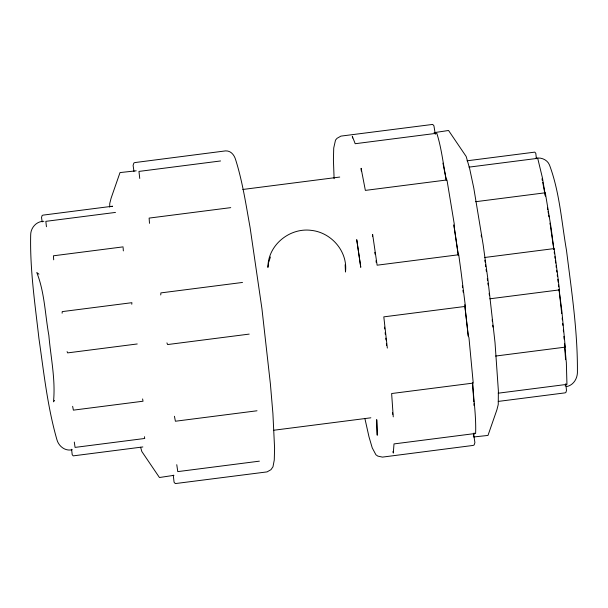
<?xml version="1.0" encoding="UTF-8"?>
<svg xmlns="http://www.w3.org/2000/svg" width="608" height="608" viewBox="0 0 608 608"><rect width="100%" height="100%" fill="white"/><g stroke="black" fill="none" stroke-linecap="round" stroke-linejoin="round"><path stroke-width="0.91" d="M109.714 207.123L109.752 203.475L111.104 198.185L120.012 172.573L136.207 170.818M62.122 313.188L62.244 311.608L131.898 302.685L131.776 304.266M160.732 294.956L160.9 292.896L242.508 282.446M372.476 236.482L372.636 234.422L377.127 265.194L458.736 254.744L461.069 271.875L465.416 306.402L383.808 316.859L387.334 348.088M474.103 432.949L473.89 435.7L474.901 442.616L474.149 444.95L473.146 445.428L382.447 457.11L377.842 456.122L375.904 454.761L372.225 447.845L368.972 436.757L364.868 418.403M565.82 383.671L566.474 390.518L565.881 392.479L565.083 392.859L498.256 401.417M268.5 263.849L267.908 267.414C267.839 245.054 289.803 227.293 311.623 230.409C331.626 232.689 347.981 251.72 345.466 272.027L345.154 264.723M268.797 262.063L270.416 256.964M473.336 436.453L473.64 434.674M565.25 386.141L565.524 384.537M54.614 400.376L53.481 401.842C55.708 379.787 50.753 357.398 48.853 335.388C45.083 314.534 44.642 292.197 36.754 272.49L38.958 274.193M111.773 206.598L112.571 206.218L42.917 215.141L42.119 215.521L41.526 217.482L42.172 221.905M566.55 386.612C573.906 385.122 577.843 377.918 577.418 370.789C577.6 330.463 571.467 290.381 566.504 250.443C561.549 221.905 559.679 192.189 549.457 164.928C547.352 159.714 541.044 157.062 535.785 158.3M72.215 449.7C65.33 451.493 58.687 446.302 56.924 439.706C47.439 406.691 43.829 372.324 38.927 338.42C35.044 304.152 29.906 269.777 30.674 235.22C30.522 227.878 36.419 221.107 43.905 221.312M434.044 132.666L448.552 130.484L466.169 156.476L469.619 168.454L473.799 188.13L483.162 244.781L487.715 277.886L495.018 342.562L498.378 390.853L498.248 404.525L496.896 409.815L487.988 435.427L473.594 436.985M173.956 475.334L159.448 477.516L141.831 451.524L140.6 447.245M220.567 160.96L138.951 171.418L139.749 178.44M242.797 189.476L339.72 177.057M467.028 160.808L534.797 152.129L535.8 153.338L536.408 158.718M115.49 212.42L45.836 221.342L46.444 226.731M469.011 167.132L537.723 158.331L542.458 177.992L545.406 195.882M230.736 207.64L149.127 218.097L149.492 223.341M123.074 246.871L53.42 255.801L53.702 259.821M475.646 201.704L545.3 192.782L551.122 227.97L553.865 249.234M484.477 257.518L554.131 248.588L557.779 276.1L559.466 289.879L489.812 298.802M137.233 343.968L67.587 352.898L67.093 351.606M249.189 334.104L167.58 344.561L166.934 342.882M495.611 356.052L565.265 347.13L561.83 310.81L559.071 289.461M257.009 410.78L175.4 421.238L174.443 416.275M498.241 393.186L566.952 384.378L566.352 362.756L564.528 343.322M142.85 446.948L73.203 455.871L72.2 454.662L71.592 449.282M273.927 430.221L370.85 417.802M259.388 461.16L177.779 471.618L176.768 464.694M435.298 134.322L433.93 125.803L432.698 124.42L340.936 136.108L337.037 138.312L335.51 140.114L333.731 147.98L333.412 159.76L334.111 178.722M541.979 178.79L542.344 180.561M542.708 182.324L545.346 195.936M442.951 163.126L446.363 180.477M446.447 180.584C443.217 164.791 441.72 148.702 436.795 133.258L355.186 143.716L352.321 136.26L352.518 138.016M392.456 412.718L392.776 414.375M142.591 398.939L143.032 401.219L73.378 410.142L72.648 406.334M547.466 207.906L547.762 209.692M548.059 211.478L548.355 213.271M548.652 215.057L548.94 216.843M481.186 235.106L481.468 236.892M549.966 223.174L550.248 225.028M550.529 226.883L553.804 249.166M453.826 224.93L458.288 255.368M458.31 254.995L454.085 226.024L454.252 223.964L446.971 179.938L365.362 190.395L361.114 168.317L361.296 170.939M374.786 252.335L375.06 254.197M376.01 260.733L376.284 262.595M393.034 451.341L393.292 453.074L394.007 443.916L475.616 433.458C476.239 416.396 473.632 399.578 472.598 382.599M133.98 171.441L133.099 165.384L133.851 163.05L134.854 162.572L225.553 150.89C231.078 150.602 234.452 155.283 235.775 160.155C242.653 182.104 246.004 204.957 250.093 227.536L261.934 308.712L270.393 383.944L272.901 413.432L274.588 448.24L274.269 460.02L272.977 466.8L270.963 469.688L267.064 471.892L175.302 483.58L174.07 482.197L173.28 475.167M144.461 436.704L144.719 438.474L75.073 447.397L74.298 442.084M554.192 251.955L554.458 253.817M554.846 256.606L555.112 258.468M484.85 260.254L485.1 262.078M485.473 264.814L485.724 266.638M486.096 269.382L486.339 271.206M555.355 260.3L555.704 263.021M556.062 265.742L556.29 267.55M556.647 270.271L556.882 272.08M557.232 274.801L557.468 276.61M487.297 278.578L487.532 280.417M487.89 283.184L488.133 285.03M462.354 285.79L462.589 287.622M462.946 290.373L463.182 292.205M489.144 293.292L489.364 295.131M557.817 279.33L558.152 282.15M558.486 284.97L558.706 286.847M559.041 289.666L561.701 313.47M464.869 306.25L468.244 336.224M464.77 304.722L468.304 335.958L468.95 337.638L473.237 383.078L391.628 393.536L393.254 416.86M384.514 327.119L384.72 328.958M385.138 332.637L385.343 334.468M385.761 338.147L385.966 339.986M386.384 343.657L386.589 345.496M492.176 319.732L492.366 321.564M492.746 325.227L492.936 327.066M562.18 317.976L562.354 319.823M562.704 323.509L562.879 325.356M563.32 329.977L563.487 331.816M563.912 336.429L564.133 339.188M564.49 343.778L565.569 359.64M472.576 383.146L473.799 401.85M123.128 247.676L123.348 250.899M473.913 403.704L474.02 405.559M360.749 267.163L356.759 239.795L360.749 267.163M377.211 435.092L376.732 419.771L377.211 435.092"/></g></svg>
